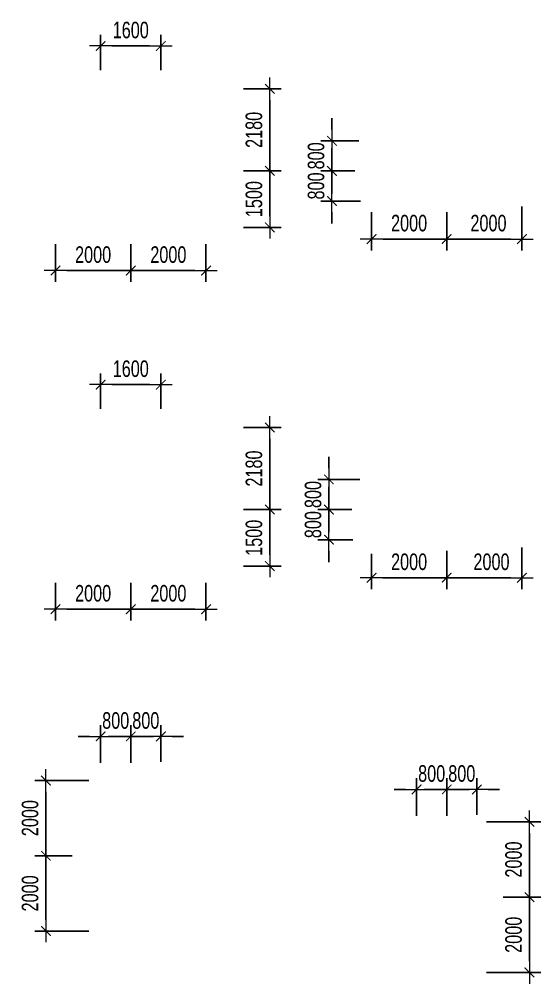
# Model space of a CAD drawing. Header units: millimetres. Extents: x -259680 to 389590, y -106473 to 139263.
# Drawn here: x 102837 to 116699, y 6600 to 32229 of the extents above; entities that cross this region are included whole.
import ezdxf

# ---------------------------------------------------------------- set-up
doc = ezdxf.new("R2010")
doc.units = ezdxf.units.MM
doc.layers.get('Defpoints').update_dxf_attribs({"color": 151, "lineweight": 9})
doc.layers.add('NDC_S_DIM', color=1, linetype='Continuous', lineweight=15)
doc.styles.add('NDC_DIM', font='', dxfattribs={"width": 0.75})
doc.styles.get('NDC_DIM').set_extended_font_data('Dotum')
doc.dimstyles.new('NDC_dim_200', dxfattribs={"dimscale": 200, "dimtxt": 2.2, "dimasz": 1.5, "dimexe": 1.5, "dimexo": 2.5, "dimgap": 1, "dimtad": 1, "dimdec": 0, "dimzin": 0, "dimdsep": 46, "dimtxsty": 'NDC_DIM', "dimblk": 'DIMMARK', "dimcen": 0.09, "dimdle": 1.2, "dimclrd": 1, "dimclre": 1, "dimclrt": 3, "dimadec": 0, "dimazin": 0, "dimtfac": 1, "dimtdec": 0, "dimtix": 1, "dimtofl": 0, "dimtmove": 0, "dimatfit": 3, "dimfxl": 6, "dimfxlon": 1, "dimtolj": 1, "dimtzin": 0, "dimarcsym": 0})

# ---------------------------------------------------------------- blocks, each defined once
blk = doc.blocks.new('DIMMARK')
at = {"layer": 'NDC_S_DIM', "color": 1}
blk.add_line((-1.5, 0), (1, 0), dxfattribs=at)
at = {"layer": 'NDC_S_DIM', "color": 2, "const_width": 0.1}
blk.add_lwpolyline([(-0.424, -0.424), (0.424, 0.424)], dxfattribs=at)
blk = doc.blocks.new('*D440')
at = {"layer": 'Defpoints', "color": 0, "ltscale": 100, "transparency": 16777216}
for p in [(105800, 26752), (107800, 26752), (107800, 25552)]:
    blk.add_point(p, dxfattribs=at)
at = {"layer": 'NDC_S_DIM', "color": 1, "lineweight": -2, "ltscale": 100, "transparency": 16777216}
for p, q in [((105800, 26252), (105800, 25252)), ((107800, 26252), (107800, 25252)), ((106100, 25552), (107500, 25552))]:
    blk.add_line(p, q, dxfattribs=at)
at = {"layer": 'NDC_S_DIM', "color": 1, "lineweight": -2, "ltscale": 100, "transparency": 16777216, "xscale": 300, "yscale": 300, "zscale": 300, "rotation": 180}
blk.add_blockref('DIMMARK', (105800, 25552), dxfattribs=at)
at = {"layer": 'NDC_S_DIM', "color": 1, "lineweight": -2, "ltscale": 100, "transparency": 16777216, "xscale": 300, "yscale": 300, "zscale": 300}
blk.add_blockref('DIMMARK', (107800, 25552), dxfattribs=at)
at = {"layer": 'NDC_S_DIM', "color": 3, "ltscale": 100, "transparency": 16777216, "insert": (106800, 25973), "char_height": 440, "attachment_point": 5, "style": 'NDC_DIM'}
blk.add_mtext('\\A1;2000', dxfattribs=at)
blk = doc.blocks.new('*D441')
at = {"layer": 'Defpoints', "color": 0, "ltscale": 100, "transparency": 16777216}
for p in [(103800, 26752), (105800, 26752), (103800, 25552)]:
    blk.add_point(p, dxfattribs=at)
at = {"layer": 'NDC_S_DIM', "color": 1, "lineweight": -2, "ltscale": 100, "transparency": 16777216}
for p, q in [((103800, 26252), (103800, 25252)), ((105800, 26252), (105800, 25252)), ((105500, 25552), (104100, 25552))]:
    blk.add_line(p, q, dxfattribs=at)
at = {"layer": 'NDC_S_DIM', "color": 1, "lineweight": -2, "ltscale": 100, "transparency": 16777216, "xscale": 300, "yscale": 300, "zscale": 300, "rotation": 180}
blk.add_blockref('DIMMARK', (103800, 25552), dxfattribs=at)
at = {"layer": 'NDC_S_DIM', "color": 1, "lineweight": -2, "ltscale": 100, "transparency": 16777216, "xscale": 300, "yscale": 300, "zscale": 300}
blk.add_blockref('DIMMARK', (105800, 25552), dxfattribs=at)
at = {"layer": 'NDC_S_DIM', "color": 3, "ltscale": 100, "transparency": 16777216, "insert": (104800, 25973), "char_height": 440, "attachment_point": 5, "style": 'NDC_DIM'}
blk.add_mtext('\\A1;2000', dxfattribs=at)
blk = doc.blocks.new('*D442')
at = {"layer": 'Defpoints', "color": 0, "ltscale": 100, "transparency": 16777216}
for p in [(108297, 28200), (108297, 26700), (109497, 26700)]:
    blk.add_point(p, dxfattribs=at)
at = {"layer": 'NDC_S_DIM', "color": 1, "lineweight": -2, "ltscale": 100, "transparency": 16777216}
for p, q in [((108797, 28200), (109797, 28200)), ((109497, 27900), (109497, 27000)), ((108797, 26700), (109797, 26700))]:
    blk.add_line(p, q, dxfattribs=at)
at = {"layer": 'NDC_S_DIM', "color": 1, "lineweight": -2, "ltscale": 100, "transparency": 16777216, "xscale": 300, "yscale": 300, "zscale": 300}
for p, rotation in [((109497, 28200), 90), ((109497, 26700), 270)]:
    blk.add_blockref('DIMMARK', p, dxfattribs=dict(at, rotation=rotation))
at = {"layer": 'NDC_S_DIM', "color": 3, "ltscale": 100, "transparency": 16777216, "insert": (109077, 27450), "char_height": 440, "attachment_point": 5, "rotation": 90, "style": 'NDC_DIM'}
blk.add_mtext('\\A1;1500', dxfattribs=at)
blk = doc.blocks.new('*D443')
at = {"layer": 'Defpoints', "color": 0, "ltscale": 100, "transparency": 16777216}
for p in [(108297, 30380), (109497, 30380), (108297, 28200)]:
    blk.add_point(p, dxfattribs=at)
at = {"layer": 'NDC_S_DIM', "color": 1, "lineweight": -2, "ltscale": 100, "transparency": 16777216}
for p, q in [((108797, 30380), (109797, 30380)), ((109497, 28500), (109497, 30080)), ((108797, 28200), (109797, 28200))]:
    blk.add_line(p, q, dxfattribs=at)
at = {"layer": 'NDC_S_DIM', "color": 1, "lineweight": -2, "ltscale": 100, "transparency": 16777216, "xscale": 300, "yscale": 300, "zscale": 300}
for p, rotation in [((109497, 30380), 90), ((109497, 28200), 270)]:
    blk.add_blockref('DIMMARK', p, dxfattribs=dict(at, rotation=rotation))
at = {"layer": 'NDC_S_DIM', "color": 3, "ltscale": 100, "transparency": 16777216, "insert": (109077, 29290), "char_height": 440, "attachment_point": 5, "rotation": 90, "style": 'NDC_DIM'}
blk.add_mtext('\\A1;2180', dxfattribs=at)
blk = doc.blocks.new('*D444')
at = {"layer": 'Defpoints', "color": 0, "ltscale": 100, "transparency": 16777216}
for p in [(106600, 31520), (105000, 30380), (106600, 30380)]:
    blk.add_point(p, dxfattribs=at)
at = {"layer": 'NDC_S_DIM', "color": 1, "lineweight": -2, "ltscale": 100, "transparency": 16777216}
for p, q in [((105000, 30880), (105000, 31820)), ((106600, 30880), (106600, 31820)), ((105300, 31520), (106300, 31520))]:
    blk.add_line(p, q, dxfattribs=at)
at = {"layer": 'NDC_S_DIM', "color": 1, "lineweight": -2, "ltscale": 100, "transparency": 16777216, "xscale": 300, "yscale": 300, "zscale": 300, "rotation": 180}
blk.add_blockref('DIMMARK', (105000, 31520), dxfattribs=at)
at = {"layer": 'NDC_S_DIM', "color": 1, "lineweight": -2, "ltscale": 100, "transparency": 16777216, "xscale": 300, "yscale": 300, "zscale": 300}
blk.add_blockref('DIMMARK', (106600, 31520), dxfattribs=at)
at = {"layer": 'NDC_S_DIM', "color": 3, "ltscale": 100, "transparency": 16777216, "insert": (105800, 31941), "char_height": 440, "attachment_point": 5, "style": 'NDC_DIM'}
blk.add_mtext('\\A1;1600', dxfattribs=at)
blk = doc.blocks.new('*D445')
at = {"layer": 'Defpoints', "color": 0, "ltscale": 100, "transparency": 16777216}
for p in [(105800, 17752), (107800, 17752), (107800, 16552)]:
    blk.add_point(p, dxfattribs=at)
at = {"layer": 'NDC_S_DIM', "color": 1, "lineweight": -2, "ltscale": 100, "transparency": 16777216}
for p, q in [((105800, 17252), (105800, 16252)), ((107800, 17252), (107800, 16252)), ((106100, 16552), (107500, 16552))]:
    blk.add_line(p, q, dxfattribs=at)
at = {"layer": 'NDC_S_DIM', "color": 1, "lineweight": -2, "ltscale": 100, "transparency": 16777216, "xscale": 300, "yscale": 300, "zscale": 300, "rotation": 180}
blk.add_blockref('DIMMARK', (105800, 16552), dxfattribs=at)
at = {"layer": 'NDC_S_DIM', "color": 1, "lineweight": -2, "ltscale": 100, "transparency": 16777216, "xscale": 300, "yscale": 300, "zscale": 300}
blk.add_blockref('DIMMARK', (107800, 16552), dxfattribs=at)
at = {"layer": 'NDC_S_DIM', "color": 3, "ltscale": 100, "transparency": 16777216, "insert": (106800, 16973), "char_height": 440, "attachment_point": 5, "style": 'NDC_DIM'}
blk.add_mtext('\\A1;2000', dxfattribs=at)
blk = doc.blocks.new('*D446')
at = {"layer": 'Defpoints', "color": 0, "ltscale": 100, "transparency": 16777216}
for p in [(103800, 17752), (105800, 17752), (103800, 16552)]:
    blk.add_point(p, dxfattribs=at)
at = {"layer": 'NDC_S_DIM', "color": 1, "lineweight": -2, "ltscale": 100, "transparency": 16777216}
for p, q in [((103800, 17252), (103800, 16252)), ((105800, 17252), (105800, 16252)), ((105500, 16552), (104100, 16552))]:
    blk.add_line(p, q, dxfattribs=at)
at = {"layer": 'NDC_S_DIM', "color": 1, "lineweight": -2, "ltscale": 100, "transparency": 16777216, "xscale": 300, "yscale": 300, "zscale": 300, "rotation": 180}
blk.add_blockref('DIMMARK', (103800, 16552), dxfattribs=at)
at = {"layer": 'NDC_S_DIM', "color": 1, "lineweight": -2, "ltscale": 100, "transparency": 16777216, "xscale": 300, "yscale": 300, "zscale": 300}
blk.add_blockref('DIMMARK', (105800, 16552), dxfattribs=at)
at = {"layer": 'NDC_S_DIM', "color": 3, "ltscale": 100, "transparency": 16777216, "insert": (104800, 16973), "char_height": 440, "attachment_point": 5, "style": 'NDC_DIM'}
blk.add_mtext('\\A1;2000', dxfattribs=at)
blk = doc.blocks.new('*D447')
at = {"layer": 'Defpoints', "color": 0, "ltscale": 100, "transparency": 16777216}
for p in [(108297, 19200), (108297, 17700), (109497, 17700)]:
    blk.add_point(p, dxfattribs=at)
at = {"layer": 'NDC_S_DIM', "color": 1, "lineweight": -2, "ltscale": 100, "transparency": 16777216}
for p, q in [((108797, 19200), (109797, 19200)), ((109497, 18900), (109497, 18000)), ((108797, 17700), (109797, 17700))]:
    blk.add_line(p, q, dxfattribs=at)
at = {"layer": 'NDC_S_DIM', "color": 1, "lineweight": -2, "ltscale": 100, "transparency": 16777216, "xscale": 300, "yscale": 300, "zscale": 300}
for p, rotation in [((109497, 19200), 90), ((109497, 17700), 270)]:
    blk.add_blockref('DIMMARK', p, dxfattribs=dict(at, rotation=rotation))
at = {"layer": 'NDC_S_DIM', "color": 3, "ltscale": 100, "transparency": 16777216, "insert": (109077, 18450), "char_height": 440, "attachment_point": 5, "rotation": 90, "style": 'NDC_DIM'}
blk.add_mtext('\\A1;1500', dxfattribs=at)
blk = doc.blocks.new('*D448')
at = {"layer": 'Defpoints', "color": 0, "ltscale": 100, "transparency": 16777216}
for p in [(108297, 21380), (109497, 21380), (108297, 19200)]:
    blk.add_point(p, dxfattribs=at)
at = {"layer": 'NDC_S_DIM', "color": 1, "lineweight": -2, "ltscale": 100, "transparency": 16777216}
for p, q in [((108797, 21380), (109797, 21380)), ((109497, 19500), (109497, 21080)), ((108797, 19200), (109797, 19200))]:
    blk.add_line(p, q, dxfattribs=at)
at = {"layer": 'NDC_S_DIM', "color": 1, "lineweight": -2, "ltscale": 100, "transparency": 16777216, "xscale": 300, "yscale": 300, "zscale": 300}
for p, rotation in [((109497, 21380), 90), ((109497, 19200), 270)]:
    blk.add_blockref('DIMMARK', p, dxfattribs=dict(at, rotation=rotation))
at = {"layer": 'NDC_S_DIM', "color": 3, "ltscale": 100, "transparency": 16777216, "insert": (109077, 20290), "char_height": 440, "attachment_point": 5, "rotation": 90, "style": 'NDC_DIM'}
blk.add_mtext('\\A1;2180', dxfattribs=at)
blk = doc.blocks.new('*D970')
at = {"layer": 'Defpoints', "color": 0, "ltscale": 100, "transparency": 16777216}
for p in [(106600, 22520), (105000, 21380), (106600, 21380)]:
    blk.add_point(p, dxfattribs=at)
at = {"layer": 'NDC_S_DIM', "color": 1, "lineweight": -2, "ltscale": 100, "transparency": 16777216}
for p, q in [((105000, 21880), (105000, 22820)), ((106600, 21880), (106600, 22820)), ((105300, 22520), (106300, 22520))]:
    blk.add_line(p, q, dxfattribs=at)
at = {"layer": 'NDC_S_DIM', "color": 1, "lineweight": -2, "ltscale": 100, "transparency": 16777216, "xscale": 300, "yscale": 300, "zscale": 300, "rotation": 180}
blk.add_blockref('DIMMARK', (105000, 22520), dxfattribs=at)
at = {"layer": 'NDC_S_DIM', "color": 1, "lineweight": -2, "ltscale": 100, "transparency": 16777216, "xscale": 300, "yscale": 300, "zscale": 300}
blk.add_blockref('DIMMARK', (106600, 22520), dxfattribs=at)
at = {"layer": 'NDC_S_DIM', "color": 3, "ltscale": 100, "transparency": 16777216, "insert": (105800, 22941), "char_height": 440, "attachment_point": 5, "style": 'NDC_DIM'}
blk.add_mtext('\\A1;1600', dxfattribs=at)
blk = doc.blocks.new('*D286')
at = {"layer": 'Defpoints', "color": 0, "ltscale": 100, "transparency": 16777216}
for p in [(111149, 29000), (112360, 29000), (112260, 28200)]:
    blk.add_point(p, dxfattribs=at)
at = {"layer": 'NDC_S_DIM', "color": 1, "lineweight": -2, "ltscale": 100, "transparency": 16777216}
for p, q in [((111149, 29300), (111149, 29600)), ((111860, 29000), (110849, 29000)), ((111760, 28200), (110849, 28200)), ((111149, 27900), (111149, 27600))]:
    blk.add_line(p, q, dxfattribs=at)
at = {"layer": 'NDC_S_DIM', "color": 1, "lineweight": -2, "ltscale": 100, "transparency": 16777216, "xscale": 300, "yscale": 300, "zscale": 300}
for p, rotation in [((111149, 29000), 270), ((111149, 28200), 90)]:
    blk.add_blockref('DIMMARK', p, dxfattribs=dict(at, rotation=rotation))
at = {"layer": 'NDC_S_DIM', "color": 3, "ltscale": 100, "transparency": 16777216, "insert": (110728, 28600), "char_height": 440, "attachment_point": 5, "rotation": 90, "style": 'NDC_DIM'}
blk.add_mtext('\\A1;800', dxfattribs=at)
blk = doc.blocks.new('*D287')
at = {"layer": 'Defpoints', "color": 0, "ltscale": 100, "transparency": 16777216}
for p in [(112260, 28200), (111149, 27400), (112410, 27400)]:
    blk.add_point(p, dxfattribs=at)
at = {"layer": 'NDC_S_DIM', "color": 1, "lineweight": -2, "ltscale": 100, "transparency": 16777216}
for p, q in [((111149, 28500), (111149, 28800)), ((111760, 28200), (110849, 28200)), ((111910, 27400), (110849, 27400)), ((111149, 27100), (111149, 26800))]:
    blk.add_line(p, q, dxfattribs=at)
at = {"layer": 'NDC_S_DIM', "color": 1, "lineweight": -2, "ltscale": 100, "transparency": 16777216, "xscale": 300, "yscale": 300, "zscale": 300}
for p, rotation in [((111149, 28200), 270), ((111149, 27400), 90)]:
    blk.add_blockref('DIMMARK', p, dxfattribs=dict(at, rotation=rotation))
at = {"layer": 'NDC_S_DIM', "color": 3, "ltscale": 100, "transparency": 16777216, "insert": (110728, 27800), "char_height": 440, "attachment_point": 5, "rotation": 90, "style": 'NDC_DIM'}
blk.add_mtext('\\A1;800', dxfattribs=at)
blk = doc.blocks.new('*D288')
at = {"layer": 'Defpoints', "color": 0, "ltscale": 100, "transparency": 16777216}
for p in [(112200, 27600), (114200, 27600), (114200, 26389)]:
    blk.add_point(p, dxfattribs=at)
at = {"layer": 'NDC_S_DIM', "color": 1, "lineweight": -2, "ltscale": 100, "transparency": 16777216}
for p, q in [((112200, 27100), (112200, 26089)), ((114200, 27100), (114200, 26089)), ((112500, 26389), (113900, 26389))]:
    blk.add_line(p, q, dxfattribs=at)
at = {"layer": 'NDC_S_DIM', "color": 1, "lineweight": -2, "ltscale": 100, "transparency": 16777216, "xscale": 300, "yscale": 300, "zscale": 300, "rotation": 180}
blk.add_blockref('DIMMARK', (112200, 26389), dxfattribs=at)
at = {"layer": 'NDC_S_DIM', "color": 1, "lineweight": -2, "ltscale": 100, "transparency": 16777216, "xscale": 300, "yscale": 300, "zscale": 300}
blk.add_blockref('DIMMARK', (114200, 26389), dxfattribs=at)
at = {"layer": 'NDC_S_DIM', "color": 3, "ltscale": 100, "transparency": 16777216, "insert": (113200, 26810), "char_height": 440, "attachment_point": 5, "style": 'NDC_DIM'}
blk.add_mtext('\\A1;2000', dxfattribs=at)
blk = doc.blocks.new('*D289')
at = {"layer": 'Defpoints', "color": 0, "ltscale": 100, "transparency": 16777216}
for p in [(116200, 27750), (114200, 27600), (116200, 26389)]:
    blk.add_point(p, dxfattribs=at)
at = {"layer": 'NDC_S_DIM', "color": 1, "lineweight": -2, "ltscale": 100, "transparency": 16777216}
for p, q in [((116200, 27250), (116200, 26089)), ((114200, 27100), (114200, 26089)), ((114500, 26389), (115900, 26389))]:
    blk.add_line(p, q, dxfattribs=at)
at = {"layer": 'NDC_S_DIM', "color": 1, "lineweight": -2, "ltscale": 100, "transparency": 16777216, "xscale": 300, "yscale": 300, "zscale": 300, "rotation": 180}
blk.add_blockref('DIMMARK', (114200, 26389), dxfattribs=at)
at = {"layer": 'NDC_S_DIM', "color": 1, "lineweight": -2, "ltscale": 100, "transparency": 16777216, "xscale": 300, "yscale": 300, "zscale": 300}
blk.add_blockref('DIMMARK', (116200, 26389), dxfattribs=at)
at = {"layer": 'NDC_S_DIM', "color": 3, "ltscale": 100, "transparency": 16777216, "insert": (115310, 26810), "char_height": 440, "attachment_point": 5, "style": 'NDC_DIM'}
blk.add_mtext('\\A1;2000', dxfattribs=at)
blk = doc.blocks.new('*D313')
at = {"layer": 'Defpoints', "color": 0, "ltscale": 100, "transparency": 16777216}
for p in [(111069, 20000), (112390, 20000), (112180, 19200)]:
    blk.add_point(p, dxfattribs=at)
at = {"layer": 'NDC_S_DIM', "color": 1, "lineweight": -2, "ltscale": 100, "transparency": 16777216}
for p, q in [((111069, 20300), (111069, 20600)), ((111890, 20000), (110769, 20000)), ((111680, 19200), (110769, 19200)), ((111069, 18900), (111069, 18600))]:
    blk.add_line(p, q, dxfattribs=at)
at = {"layer": 'NDC_S_DIM', "color": 1, "lineweight": -2, "ltscale": 100, "transparency": 16777216, "xscale": 300, "yscale": 300, "zscale": 300}
for p, rotation in [((111069, 20000), 270), ((111069, 19200), 90)]:
    blk.add_blockref('DIMMARK', p, dxfattribs=dict(at, rotation=rotation))
at = {"layer": 'NDC_S_DIM', "color": 3, "ltscale": 100, "transparency": 16777216, "insert": (110648, 19600), "char_height": 440, "attachment_point": 5, "rotation": 90, "style": 'NDC_DIM'}
blk.add_mtext('\\A1;800', dxfattribs=at)
blk = doc.blocks.new('*D314')
at = {"layer": 'Defpoints', "color": 0, "ltscale": 100, "transparency": 16777216}
for p in [(112180, 19200), (111069, 18400), (112200, 18400)]:
    blk.add_point(p, dxfattribs=at)
at = {"layer": 'NDC_S_DIM', "color": 1, "lineweight": -2, "ltscale": 100, "transparency": 16777216}
for p, q in [((111069, 19500), (111069, 19800)), ((111680, 19200), (110769, 19200)), ((111700, 18400), (110769, 18400)), ((111069, 18100), (111069, 17800))]:
    blk.add_line(p, q, dxfattribs=at)
at = {"layer": 'NDC_S_DIM', "color": 1, "lineweight": -2, "ltscale": 100, "transparency": 16777216, "xscale": 300, "yscale": 300, "zscale": 300}
for p, rotation in [((111069, 19200), 270), ((111069, 18400), 90)]:
    blk.add_blockref('DIMMARK', p, dxfattribs=dict(at, rotation=rotation))
at = {"layer": 'NDC_S_DIM', "color": 3, "ltscale": 100, "transparency": 16777216, "insert": (110648, 18800), "char_height": 440, "attachment_point": 5, "rotation": 90, "style": 'NDC_DIM'}
blk.add_mtext('\\A1;800', dxfattribs=at)
blk = doc.blocks.new('*D315')
at = {"layer": 'Defpoints', "color": 0, "ltscale": 100, "transparency": 16777216}
for p in [(112200, 18520), (114200, 18600), (114200, 17389)]:
    blk.add_point(p, dxfattribs=at)
at = {"layer": 'NDC_S_DIM', "color": 1, "lineweight": -2, "ltscale": 100, "transparency": 16777216}
for p, q in [((112200, 18020), (112200, 17089)), ((114200, 18100), (114200, 17089)), ((112500, 17389), (113900, 17389))]:
    blk.add_line(p, q, dxfattribs=at)
at = {"layer": 'NDC_S_DIM', "color": 1, "lineweight": -2, "ltscale": 100, "transparency": 16777216, "xscale": 300, "yscale": 300, "zscale": 300, "rotation": 180}
blk.add_blockref('DIMMARK', (112200, 17389), dxfattribs=at)
at = {"layer": 'NDC_S_DIM', "color": 1, "lineweight": -2, "ltscale": 100, "transparency": 16777216, "xscale": 300, "yscale": 300, "zscale": 300}
blk.add_blockref('DIMMARK', (114200, 17389), dxfattribs=at)
at = {"layer": 'NDC_S_DIM', "color": 3, "ltscale": 100, "transparency": 16777216, "insert": (113200, 17810), "char_height": 440, "attachment_point": 5, "style": 'NDC_DIM'}
blk.add_mtext('\\A1;2000', dxfattribs=at)
blk = doc.blocks.new('*D316')
at = {"layer": 'Defpoints', "color": 0, "ltscale": 100, "transparency": 16777216}
for p in [(114200, 18600), (116200, 18690), (116200, 17389)]:
    blk.add_point(p, dxfattribs=at)
at = {"layer": 'NDC_S_DIM', "color": 1, "lineweight": -2, "ltscale": 100, "transparency": 16777216}
for p, q in [((114200, 18100), (114200, 17089)), ((116200, 18190), (116200, 17089)), ((114500, 17389), (115900, 17389))]:
    blk.add_line(p, q, dxfattribs=at)
at = {"layer": 'NDC_S_DIM', "color": 1, "lineweight": -2, "ltscale": 100, "transparency": 16777216, "xscale": 300, "yscale": 300, "zscale": 300, "rotation": 180}
blk.add_blockref('DIMMARK', (114200, 17389), dxfattribs=at)
at = {"layer": 'NDC_S_DIM', "color": 1, "lineweight": -2, "ltscale": 100, "transparency": 16777216, "xscale": 300, "yscale": 300, "zscale": 300}
blk.add_blockref('DIMMARK', (116200, 17389), dxfattribs=at)
at = {"layer": 'NDC_S_DIM', "color": 3, "ltscale": 100, "transparency": 16777216, "insert": (115390, 17810), "char_height": 440, "attachment_point": 5, "style": 'NDC_DIM'}
blk.add_mtext('\\A1;2000', dxfattribs=at)
blk = doc.blocks.new('*D334')
at = {"layer": 'Defpoints', "color": 0, "ltscale": 100, "transparency": 16777216}
for p in [(104746, 10000), (103546, 8000), (105184, 8000)]:
    blk.add_point(p, dxfattribs=at)
at = {"layer": 'NDC_S_DIM', "color": 1, "lineweight": -2, "ltscale": 100, "transparency": 16777216}
for p, q in [((104246, 10000), (103246, 10000)), ((103546, 9700), (103546, 8300)), ((104684, 8000), (103246, 8000))]:
    blk.add_line(p, q, dxfattribs=at)
at = {"layer": 'NDC_S_DIM', "color": 1, "lineweight": -2, "ltscale": 100, "transparency": 16777216, "xscale": 300, "yscale": 300, "zscale": 300}
for p, rotation in [((103546, 10000), 90), ((103546, 8000), 270)]:
    blk.add_blockref('DIMMARK', p, dxfattribs=dict(at, rotation=rotation))
at = {"layer": 'NDC_S_DIM', "color": 3, "ltscale": 100, "transparency": 16777216, "insert": (103125, 9000), "char_height": 440, "attachment_point": 5, "rotation": 90, "style": 'NDC_DIM'}
blk.add_mtext('\\A1;2000', dxfattribs=at)
blk = doc.blocks.new('*D267')
at = {"layer": 'Defpoints', "color": 0, "ltscale": 100, "transparency": 16777216}
for p in [(103546, 12000), (105184, 12000), (104746, 10000)]:
    blk.add_point(p, dxfattribs=at)
at = {"layer": 'NDC_S_DIM', "color": 1, "lineweight": -2, "ltscale": 100, "transparency": 16777216}
for p, q in [((104684, 12000), (103246, 12000)), ((103546, 10300), (103546, 11700)), ((104246, 10000), (103246, 10000))]:
    blk.add_line(p, q, dxfattribs=at)
at = {"layer": 'NDC_S_DIM', "color": 1, "lineweight": -2, "ltscale": 100, "transparency": 16777216, "xscale": 300, "yscale": 300, "zscale": 300}
for p, rotation in [((103546, 12000), 90), ((103546, 10000), 270)]:
    blk.add_blockref('DIMMARK', p, dxfattribs=dict(at, rotation=rotation))
at = {"layer": 'NDC_S_DIM', "color": 3, "ltscale": 100, "transparency": 16777216, "insert": (103125, 11000), "char_height": 440, "attachment_point": 5, "rotation": 90, "style": 'NDC_DIM'}
blk.add_mtext('\\A1;2000', dxfattribs=at)
blk = doc.blocks.new('*D268')
at = {"layer": 'Defpoints', "color": 0, "ltscale": 100, "transparency": 16777216}
for p in [(105000, 13172), (105000, 11972), (105800, 11972)]:
    blk.add_point(p, dxfattribs=at)
at = {"layer": 'NDC_S_DIM', "color": 1, "lineweight": -2, "ltscale": 100, "transparency": 16777216}
for p, q in [((105000, 12472), (105000, 13472)), ((105800, 12472), (105800, 13472)), ((104700, 13172), (104400, 13172)), ((106100, 13172), (106400, 13172))]:
    blk.add_line(p, q, dxfattribs=at)
at = {"layer": 'NDC_S_DIM', "color": 1, "lineweight": -2, "ltscale": 100, "transparency": 16777216, "xscale": 300, "yscale": 300, "zscale": 300}
blk.add_blockref('DIMMARK', (105000, 13172), dxfattribs=at)
at = {"layer": 'NDC_S_DIM', "color": 1, "lineweight": -2, "ltscale": 100, "transparency": 16777216, "xscale": 300, "yscale": 300, "zscale": 300, "rotation": 180}
blk.add_blockref('DIMMARK', (105800, 13172), dxfattribs=at)
at = {"layer": 'NDC_S_DIM', "color": 3, "ltscale": 100, "transparency": 16777216, "insert": (105400, 13592), "char_height": 440, "attachment_point": 5, "style": 'NDC_DIM'}
blk.add_mtext('\\A1;800', dxfattribs=at)
blk = doc.blocks.new('*D269')
at = {"layer": 'Defpoints', "color": 0, "ltscale": 100, "transparency": 16777216}
for p in [(106600, 13172), (105800, 11972), (106600, 12000)]:
    blk.add_point(p, dxfattribs=at)
at = {"layer": 'NDC_S_DIM', "color": 1, "lineweight": -2, "ltscale": 100, "transparency": 16777216}
for p, q in [((105800, 12472), (105800, 13472)), ((106600, 12500), (106600, 13472)), ((105500, 13172), (105200, 13172)), ((106900, 13172), (107200, 13172))]:
    blk.add_line(p, q, dxfattribs=at)
at = {"layer": 'NDC_S_DIM', "color": 1, "lineweight": -2, "ltscale": 100, "transparency": 16777216, "xscale": 300, "yscale": 300, "zscale": 300}
blk.add_blockref('DIMMARK', (105800, 13172), dxfattribs=at)
at = {"layer": 'NDC_S_DIM', "color": 1, "lineweight": -2, "ltscale": 100, "transparency": 16777216, "xscale": 300, "yscale": 300, "zscale": 300, "rotation": 180}
blk.add_blockref('DIMMARK', (106600, 13172), dxfattribs=at)
at = {"layer": 'NDC_S_DIM', "color": 3, "ltscale": 100, "transparency": 16777216, "insert": (106200, 13592), "char_height": 440, "attachment_point": 5, "style": 'NDC_DIM'}
blk.add_mtext('\\A1;800', dxfattribs=at)
blk = doc.blocks.new('*D270')
at = {"layer": 'Defpoints', "color": 0, "ltscale": 100, "transparency": 16777216}
for p in [(114760, 10900), (116399, 10900), (115199, 8900)]:
    blk.add_point(p, dxfattribs=at)
at = {"layer": 'NDC_S_DIM', "color": 1, "lineweight": -2, "ltscale": 100, "transparency": 16777216}
for p, q in [((115260, 10900), (116699, 10900)), ((116399, 9200), (116399, 10600)), ((115699, 8900), (116699, 8900))]:
    blk.add_line(p, q, dxfattribs=at)
at = {"layer": 'NDC_S_DIM', "color": 1, "lineweight": -2, "ltscale": 100, "transparency": 16777216, "xscale": 300, "yscale": 300, "zscale": 300}
for p, rotation in [((116399, 10900), 90), ((116399, 8900), 270)]:
    blk.add_blockref('DIMMARK', p, dxfattribs=dict(at, rotation=rotation))
at = {"layer": 'NDC_S_DIM', "color": 3, "ltscale": 100, "transparency": 16777216, "insert": (115978, 9900), "char_height": 440, "attachment_point": 5, "rotation": 90, "style": 'NDC_DIM'}
blk.add_mtext('\\A1;2000', dxfattribs=at)
blk = doc.blocks.new('*D271')
at = {"layer": 'Defpoints', "color": 0, "ltscale": 100, "transparency": 16777216}
for p in [(115199, 8900), (114760, 6900), (116399, 6900)]:
    blk.add_point(p, dxfattribs=at)
at = {"layer": 'NDC_S_DIM', "color": 1, "lineweight": -2, "ltscale": 100, "transparency": 16777216}
for p, q in [((115699, 8900), (116699, 8900)), ((116399, 8600), (116399, 7200)), ((115260, 6900), (116699, 6900))]:
    blk.add_line(p, q, dxfattribs=at)
at = {"layer": 'NDC_S_DIM', "color": 1, "lineweight": -2, "ltscale": 100, "transparency": 16777216, "xscale": 300, "yscale": 300, "zscale": 300}
for p, rotation in [((116399, 8900), 90), ((116399, 6900), 270)]:
    blk.add_blockref('DIMMARK', p, dxfattribs=dict(at, rotation=rotation))
at = {"layer": 'NDC_S_DIM', "color": 3, "ltscale": 100, "transparency": 16777216, "insert": (115978, 7900), "char_height": 440, "attachment_point": 5, "rotation": 90, "style": 'NDC_DIM'}
blk.add_mtext('\\A1;2000', dxfattribs=at)
blk = doc.blocks.new('*D272')
at = {"layer": 'Defpoints', "color": 0, "ltscale": 100, "transparency": 16777216}
for p in [(113400, 11763), (113400, 10563), (114200, 10563)]:
    blk.add_point(p, dxfattribs=at)
at = {"layer": 'NDC_S_DIM', "color": 1, "lineweight": -2, "ltscale": 100, "transparency": 16777216}
for p, q in [((113400, 11063), (113400, 12063)), ((114200, 11063), (114200, 12063)), ((113100, 11763), (112800, 11763)), ((114500, 11763), (114800, 11763))]:
    blk.add_line(p, q, dxfattribs=at)
at = {"layer": 'NDC_S_DIM', "color": 1, "lineweight": -2, "ltscale": 100, "transparency": 16777216, "xscale": 300, "yscale": 300, "zscale": 300}
blk.add_blockref('DIMMARK', (113400, 11763), dxfattribs=at)
at = {"layer": 'NDC_S_DIM', "color": 1, "lineweight": -2, "ltscale": 100, "transparency": 16777216, "xscale": 300, "yscale": 300, "zscale": 300, "rotation": 180}
blk.add_blockref('DIMMARK', (114200, 11763), dxfattribs=at)
at = {"layer": 'NDC_S_DIM', "color": 3, "ltscale": 100, "transparency": 16777216, "insert": (113800, 12184), "char_height": 440, "attachment_point": 5, "style": 'NDC_DIM'}
blk.add_mtext('\\A1;800', dxfattribs=at)
blk = doc.blocks.new('*D273')
at = {"layer": 'Defpoints', "color": 0, "ltscale": 100, "transparency": 16777216}
for p in [(115000, 11763), (114200, 10563), (115000, 10592)]:
    blk.add_point(p, dxfattribs=at)
at = {"layer": 'NDC_S_DIM', "color": 1, "lineweight": -2, "ltscale": 100, "transparency": 16777216}
for p, q in [((114200, 11063), (114200, 12063)), ((115000, 11092), (115000, 12063)), ((113900, 11763), (113600, 11763)), ((115300, 11763), (115600, 11763))]:
    blk.add_line(p, q, dxfattribs=at)
at = {"layer": 'NDC_S_DIM', "color": 1, "lineweight": -2, "ltscale": 100, "transparency": 16777216, "xscale": 300, "yscale": 300, "zscale": 300}
blk.add_blockref('DIMMARK', (114200, 11763), dxfattribs=at)
at = {"layer": 'NDC_S_DIM', "color": 1, "lineweight": -2, "ltscale": 100, "transparency": 16777216, "xscale": 300, "yscale": 300, "zscale": 300, "rotation": 180}
blk.add_blockref('DIMMARK', (115000, 11763), dxfattribs=at)
at = {"layer": 'NDC_S_DIM', "color": 3, "ltscale": 100, "transparency": 16777216, "insert": (114600, 12184), "char_height": 440, "attachment_point": 5, "style": 'NDC_DIM'}
blk.add_mtext('\\A1;800', dxfattribs=at)

msp = doc.modelspace()

# ---------------------------------------------------------------- dimensions: what is measured, and where the dimension line sits
at = {"layer": 'NDC_S_DIM', "ltscale": 100}
for base, p1, p2, picture, middle in [((106600, 31520.3), (105000, 30379.6), (106600, 30379.6), '*D444', (105800, 31940.6)), ((114200, 26389.3), (112200, 27600), (114200, 27600), '*D288', (113200, 26809.6)), ((107800, 25552.3), (105800, 26752.3), (107800, 26752.3), '*D440', (106800, 25972.6)), ((106600, 22520.3), (105000, 21379.6), (106600, 21379.6), '*D970', (105800, 22940.6)), ((114200, 17389.3), (112200, 18520), (114200, 18600), '*D315', (113200, 17809.6)), ((107800, 16552.3), (105800, 17752.3), (107800, 17752.3), '*D445', (106800, 16972.6)), ((106600, 13171.6), (105800, 11971.6), (106600, 12000), '*D269', (106200, 13591.9)), ((115000, 11763.5), (114200, 10563.5), (115000, 10591.9), '*D273', (114600, 12183.8))]:
    dim = msp.add_linear_dim(base=base, p1=p1, p2=p2, dimstyle='NDC_dim_200', dxfattribs=at)
    dim.commit()
    dim.dimension.update_dxf_attribs({"geometry": picture, "text_midpoint": middle})
for base, p1, p2, angle, picture, middle in [((109497.4, 30379.6), (108297.4, 28200), (108297.4, 30379.6), 90, '*D443', (109077.1, 29289.8)), ((111148.7, 29000), (112260, 28200), (112360, 29000), 90, '*D286', (110728.4, 28600)), ((109497.4, 26700.2), (108297.4, 28200), (108297.4, 26700.2), 270, '*D442', (109077.1, 27450.1)), ((103800, 25552.3), (105800, 26752.3), (103800, 26752.3), 180, '*D441', (104800, 25972.6)), ((109497.4, 21379.6), (108297.4, 19200), (108297.4, 21379.6), 90, '*D448', (109077.1, 20289.8)), ((111068.7, 20000), (112180, 19200), (112390, 20000), 90, '*D313', (110648.4, 19600)), ((109497.4, 17700.2), (108297.4, 19200), (108297.4, 17700.2), 270, '*D447', (109077.1, 18450.1)), ((103800, 16552.3), (105800, 17752.3), (103800, 17752.3), 180, '*D446', (104800, 16972.6)), ((105000, 13171.6), (105800, 11971.6), (105000, 11971.6), 180, '*D268', (105400, 13591.9)), ((113400, 11763.5), (114200, 10563.5), (113400, 10563.5), 180, '*D272', (113800, 12183.8)), ((103545.6, 12000), (104745.6, 10000), (105183.9, 12000), 90, '*D267', (103125.3, 11000)), ((116398.7, 10900), (115198.7, 8900), (114760.4, 10900), 90, '*D270', (115978.4, 9900)), ((103545.6, 8000), (104745.6, 10000), (105183.9, 8000), 270, '*D334', (103125.3, 9000)), ((116398.7, 6900), (115198.7, 8900), (114760.4, 6900), 270, '*D271', (115978.4, 7900))]:
    dim = msp.add_linear_dim(base=base, p1=p1, p2=p2, angle=angle, dimstyle='NDC_dim_200', dxfattribs=at)
    dim.commit()
    dim.dimension.update_dxf_attribs({"geometry": picture, "text_midpoint": middle})
for base, p1, p2, picture, middle in [((111148.7, 27400), (112260, 28200), (112410, 27400), '*D287', (111148.7, 27800)), ((111068.7, 18400), (112180, 19200), (112200, 18400), '*D314', (111068.7, 18800))]:
    dim = msp.add_linear_dim(base=base, p1=p1, p2=p2, angle=90, dimstyle='NDC_dim_200', dxfattribs=at)
    dim.commit()
    dim.dimension.update_dxf_attribs({"geometry": picture, "text_midpoint": middle, "dimtype": 160})
for base, p1, p2, picture, middle in [((116200, 26389.3), (114200, 27600), (116200, 27750), '*D289', (115310, 26389.3)), ((116200, 17389.3), (114200, 18600), (116200, 18690), '*D316', (115390, 17389.3))]:
    dim = msp.add_linear_dim(base=base, p1=p1, p2=p2, dimstyle='NDC_dim_200', dxfattribs=at)
    dim.commit()
    dim.dimension.update_dxf_attribs({"geometry": picture, "text_midpoint": middle, "dimtype": 160})

doc.saveas('drawing.dxf')
